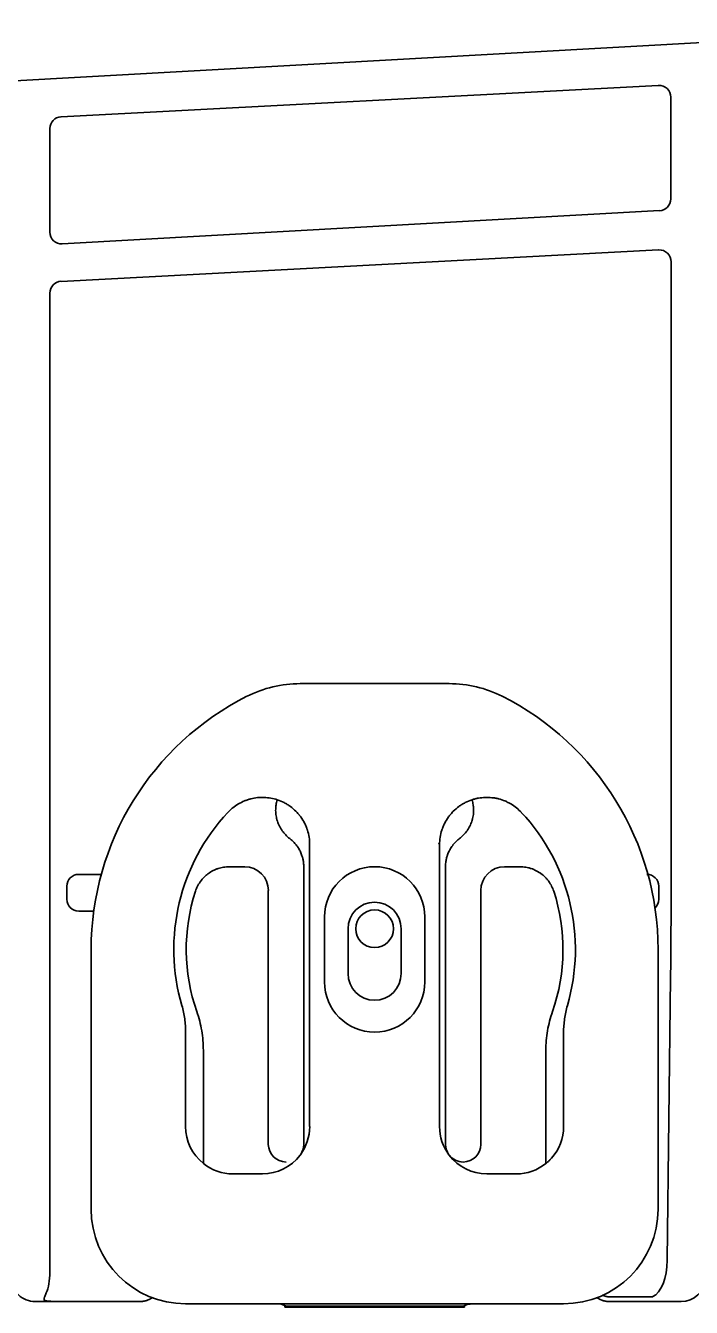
# Model space of a CAD drawing. Extents: x 5809 to 10669, y -850 to 3886.
# Drawn here: x 9107.5 to 9163.9, y 3661.2 to 3769.7 of the extents above; entities that cross this region are included whole.
import ezdxf

# ---------------------------------------------------------------- set-up
doc = ezdxf.new("R2010")
doc.units = 0
doc.header["$LTSCALE"] = 5
doc.layers.add('1', color=7, linetype='CONTINUOUS', true_color=0xffffff)

msp = doc.modelspace()

# ---------------------------------------------------------------- linework, layer by layer
at = {"layer": '1', "color": 7, "linetype": 'Continuous', "lineweight": 35}
for p, q in [((9190.67, 3769.74), (8906.29, 3753.89)), ((9110.52, 3762.02), (9161.09, 3764.68)), ((9162.15, 3763.68), (9162.15, 3755.07)), ((9109.57, 3761.11), (9109.57, 3752.17)), ((9161.2, 3754.08), (9110.63, 3751.26)), ((9161.12, 3750.75), (9110.52, 3748.09)), ((9162.17, 3696.77), (9162.17, 3749.74)), ((9109.57, 3747.09), (9109.57, 3699.14)), ((9130.77, 3714.03), (9143.38, 3714.03)), ((9131.57, 3676.53), (9131.57, 3700.4)), ((9142.57, 3700.4), (9142.57, 3676.53)), ((9109.57, 3699.14), (9109.57, 3691.52)), ((9126.07, 3698.53), (9124.75, 3698.53)), ((9131.07, 3698.53), (9131.07, 3675.03)), ((9143.07, 3675.03), (9143.07, 3698.53)), ((9149.39, 3698.53), (9148.07, 3698.53)), ((9112.02, 3697.88), (9113.93, 3697.88)), ((9112.02, 3697.88), (9112.02, 3697.88)), ((9113.93, 3697.88), (9113.93, 3697.88)), ((9160.2, 3697.95), (9160.2, 3697.95)), ((9160.2, 3697.95), (9160.2, 3697.95)), ((9111.02, 3696.88), (9111.02, 3696.88)), ((9111.02, 3696.88), (9111.02, 3695.77)), ((9128.07, 3675.03), (9128.07, 3696.53)), ((9146.07, 3696.53), (9146.07, 3675.03)), ((9161.13, 3696.88), (9161.13, 3696.88)), ((9161.13, 3695.77), (9161.13, 3696.88)), ((9111.02, 3695.77), (9111.02, 3695.77)), ((9161.13, 3695.77), (9161.13, 3695.77)), ((9113.29, 3694.77), (9112.02, 3694.77)), ((9112.02, 3694.77), (9112.02, 3694.77)), ((9132.82, 3694.28), (9132.82, 3688.78)), ((9141.32, 3688.78), (9141.32, 3694.28)), ((9134.82, 3693.28), (9134.82, 3689.48)), ((9139.32, 3689.48), (9139.32, 3693.28)), ((9109.57, 3691.52), (9109.57, 3664.2)), ((9113.07, 3669.53), (9113.07, 3691.53)), ((9161.07, 3691.53), (9161.07, 3669.53)), ((9132.82, 3688.78), (9132.81, 3688.78)), ((9161.84, 3665.22), (9162.13, 3689.16)), ((9121.07, 3684.53), (9121.07, 3676.53)), ((9153.07, 3676.53), (9153.07, 3684.53)), ((9122.57, 3682.97), (9122.57, 3673.4)), ((9151.57, 3673.4), (9151.57, 3682.97)), ((9125.07, 3672.53), (9127.57, 3672.53)), ((9146.57, 3672.53), (9149.07, 3672.53)), ((9108.34, 3661.71), (9117.13, 3661.71)), ((9153.07, 3661.53), (9121.07, 3661.53)), ((9129.09, 3661.53), (9129.57, 3661.33)), ((9129.47, 3661.23), (9129.47, 3661.37)), ((9144.67, 3661.23), (9129.47, 3661.23)), ((9129.57, 3661.33), (9129.57, 3661.23)), ((9129.57, 3661.33), (9144.57, 3661.33)), ((9144.57, 3661.33), (9144.98, 3661.49)), ((9144.57, 3661.23), (9144.57, 3661.33)), ((9144.67, 3661.37), (9144.67, 3661.23)), ((9157.01, 3661.71), (9157.26, 3661.71)), ((9157.02, 3662.12), (9160.34, 3662.12)), ((9157.26, 3661.71), (9163.02, 3661.71))]:
    msp.add_line(p, q, dxfattribs=at)
msp.add_circle((9137.07, 3693.28), 1.6, dxfattribs=at)
for centre, radius, start, end in [((9130.77, 3704.03), 10, 90, 116.7655), ((9143.38, 3704.03), 10, 63.2345, 90), ((9137.07, 3691.53), 24, 116.7655, 180), ((9137.07, 3691.53), 24, 0, 63.2345), ((9137.07, 3691.53), 17, 136.9472, 196.2606), ((9137.07, 3691.53), 17, 343.7394, 43.0512), ((9137.07, 3694.28), 4.25, 0, 180), ((9137.07, 3691.53), 15.95, 162.0029, 199.2463), ((9137.07, 3691.53), 15.95, 340.7537, 17.9971), ((9137.07, 3693.28), 2.25, 0, 180), ((9137.07, 3689.48), 2.25, 180, 0), ((9137.07, 3688.78), 4.25, 180, 0), ((9121.07, 3669.53), 8, 180, 270), ((9153.07, 3669.53), 8, 270, 0)]:
    msp.add_arc(centre, radius, start, end, dxfattribs=at)
for centre, major_axis, ratio, start_param, end_param in [((9161.15, 3763.68), (-0.829, 0.56), 0.999069, 3.735813, 5.359692), ((9110.57, 3761.03), (-0.936, 0.353), 0.999269, -1.156253, 0.360538), ((9161.15, 3755.07), (0.821, 0.571), 0.999112, 4.158901, 5.674785), ((9110.57, 3752.25), (0.936, 0.353), 0.999269, 2.781055, 4.405856), ((9161.18, 3749.75), (-0.06, 1), 0.995861, 4.647091, 6.27097), ((9110.57, 3747.09), (-0.337, 0.946), 0.995571, -0.289849, 1.226942), ((9126.07, 3696.52), (1.42, 1.42), 0.998783, 5.498396, 7.067974), ((9148.07, 3696.52), (-1.42, 1.42), 0.998783, -0.784789, 0.784789), ((9112.02, 3696.88), (-0.713, 0.713), 0.991846, -0.784029, 0.784029), ((9160.12, 3696.88), (0.713, 0.713), 0.991846, 5.499157, 7.067214), ((9161.94, 3696.76), (0, 13.26), 0.017437, 4.101431, 4.712967), ((9112.02, 3695.78), (0.713, 0.713), 0.991846, 2.357564, 3.925621), ((9160.12, 3695.78), (-0.713, 0.713), 0.991846, 3.110092, 3.925621), ((9125.07, 3676.53), (2.83, 2.83), 0.999695, 2.356347, 3.251938), ((9127.57, 3676.53), (-2.83, 2.83), 0.999695, 3.290549, 3.926839), ((9146.57, 3676.53), (2.83, 2.83), 0.999695, 2.356347, 2.992639), ((9149.07, 3676.53), (-2.83, 2.83), 0.999695, 3.197702, 3.926839), ((9129.57, 3675.03), (1.06, 1.06), 0.998783, 2.356803, 3.926991), ((9129.57, 3675.03), (-1.06, 1.06), 0.998783, 3.302332, 3.926382), ((9144.57, 3675.03), (1.06, 1.06), 0.998783, 2.356803, 2.980862), ((9144.57, 3675.03), (-1.06, 1.06), 0.998783, 2.356195, 3.926382), ((9125.07, 3676.53), (2.83, 2.83), 0.999695, 3.251938, 3.926839), ((9144.57, 3675.03), (1.06, 1.06), 0.998783, 3.018958, 3.926991), ((9146.57, 3676.53), (2.83, 2.83), 0.999695, 3.006925, 3.926839), ((9149.07, 3676.53), (-2.83, 2.83), 0.999695, 2.356347, 3.031247), ((9160.34, 3665.28), (0, 3.21), 0.466805, 3.340208, 4.694936), ((9108.35, 3663.67), (1.98, 0.31), 0.977026, 2.980914, 4.552623), ((9108.82, 3664.2), (0, 2.18), 0.343251, 3.786941, 4.712389), ((9163.03, 3663.67), (1.98, 0.31), 0.977026, 4.552623, 6.122506), ((9117.13, 3663.71), (1.49, 1.34), 0.998167, 4.418866, 4.568634), ((9157.02, 3663.71), (-1.49, 1.34), 0.998167, 1.714546, 1.864295)]:
    msp.add_ellipse(centre, major_axis=major_axis, ratio=ratio, start_param=start_param, end_param=end_param, dxfattribs=at)
at = {"layer": '1', "color": 7, "linetype": 'Continuous', "lineweight": 35, "extrusion": (2.95823e-31, -1.17146e-15, -1)}
msp.add_ellipse((9127.57, 3676.53), major_axis=(-2.83, 2.83), ratio=0.999695, start_param=3.006925, end_param=3.926839, dxfattribs=at)
at = {"layer": '1', "color": 7, "linetype": 'Continuous', "lineweight": 35}
for points, knots in [([(9128.83, 3704.2), (9128.65, 3704.26), (9128.46, 3704.31), (9128.09, 3704.37), (9127.9, 3704.39), (9127.67, 3704.4), (9127.62, 3704.4), (9127.52, 3704.4), (9127.47, 3704.4), (9127.33, 3704.4), (9127.24, 3704.39), (9126.95, 3704.36), (9126.77, 3704.32), (9126.49, 3704.25), (9126.4, 3704.23), (9126.27, 3704.18), (9126.22, 3704.17), (9126.13, 3704.13), (9126.09, 3704.12), (9125.87, 3704.02), (9125.7, 3703.94), (9125.37, 3703.75), (9125.22, 3703.64), (9125.03, 3703.49), (9124.99, 3703.46), (9124.92, 3703.4), (9124.82, 3703.3), (9124.72, 3703.2), (9124.65, 3703.13)], [0, 0, 0, 0, 0.125, 0.125, 0.25, 0.25, 0.28125, 0.28125, 0.3125, 0.3125, 0.375, 0.375, 0.5, 0.5, 0.5625, 0.5625, 0.59375, 0.59375, 0.625, 0.625, 0.75, 0.75, 0.875, 0.875, 0.90625, 0.90625, 0.9375, 1, 1, 1, 1]), ([(9128.83, 3704.2), (9128.78, 3704.05), (9128.75, 3703.91), (9128.72, 3703.72), (9128.72, 3703.68), (9128.71, 3703.6), (9128.7, 3703.56), (9128.7, 3703.45), (9128.69, 3703.37), (9128.69, 3703.14), (9128.71, 3702.99), (9128.74, 3702.76), (9128.76, 3702.69), (9128.78, 3702.58), (9128.79, 3702.54), (9128.81, 3702.47), (9128.83, 3702.43), (9128.88, 3702.25), (9128.94, 3702.11), (9129.04, 3701.9), (9129.1, 3701.8), (9129.16, 3701.7), (9129.2, 3701.64), (9129.23, 3701.61), (9129.34, 3701.45), (9129.43, 3701.33), (9129.65, 3701.11), (9129.76, 3701.01), (9129.88, 3700.92)], [0, 0, 0, 0, 0.125, 0.125, 0.15625, 0.15625, 0.1875, 0.1875, 0.25, 0.25, 0.375, 0.375, 0.4375, 0.4375, 0.46875, 0.46875, 0.5, 0.5, 0.625, 0.625, 0.6875, 0.71875, 0.71875, 0.75, 0.75, 0.875, 0.875, 1, 1, 1, 1]), ([(9131.57, 3700.4), (9131.57, 3700.61), (9131.56, 3700.82), (9131.49, 3701.23), (9131.44, 3701.43), (9131.37, 3701.66), (9131.36, 3701.68), (9131.35, 3701.73), (9131.34, 3701.76), (9131.31, 3701.83), (9131.29, 3701.88), (9131.23, 3702.02), (9131.19, 3702.12), (9131.05, 3702.4), (9130.94, 3702.57), (9130.79, 3702.79), (9130.75, 3702.83), (9130.71, 3702.89), (9130.69, 3702.91), (9130.66, 3702.95), (9130.57, 3703.05), (9130.48, 3703.15), (9130.26, 3703.37), (9130.11, 3703.51), (9129.9, 3703.66), (9129.85, 3703.69), (9129.77, 3703.75), (9129.72, 3703.78), (9129.59, 3703.86), (9129.5, 3703.91), (9129.22, 3704.05), (9129.03, 3704.13), (9128.83, 3704.2)], [0, 0, 0, 0, 0.125, 0.125, 0.25, 0.25, 0.265625, 0.265625, 0.28125, 0.28125, 0.3125, 0.3125, 0.375, 0.375, 0.5, 0.5, 0.53125, 0.53125, 0.546875, 0.546875, 0.5625, 0.625, 0.625, 0.75, 0.75, 0.78125, 0.78125, 0.8125, 0.8125, 0.875, 0.875, 1, 1, 1, 1]), ([(9145.32, 3704.2), (9145.12, 3704.13), (9144.93, 3704.05), (9144.65, 3703.91), (9144.56, 3703.86), (9144.42, 3703.78), (9144.38, 3703.75), (9144.29, 3703.69), (9144.25, 3703.66), (9144.04, 3703.51), (9143.88, 3703.37), (9143.66, 3703.15), (9143.57, 3703.05), (9143.49, 3702.95), (9143.46, 3702.91), (9143.44, 3702.89), (9143.39, 3702.83), (9143.36, 3702.79), (9143.21, 3702.57), (9143.1, 3702.4), (9142.96, 3702.12), (9142.91, 3702.02), (9142.86, 3701.88), (9142.84, 3701.83), (9142.81, 3701.76), (9142.8, 3701.73), (9142.78, 3701.68), (9142.77, 3701.66), (9142.7, 3701.43), (9142.65, 3701.23), (9142.59, 3700.82), (9142.57, 3700.61), (9142.57, 3700.4)], [0, 0, 0, 0, 0.125, 0.125, 0.1875, 0.1875, 0.21875, 0.21875, 0.25, 0.25, 0.375, 0.375, 0.4375, 0.453125, 0.453125, 0.46875, 0.46875, 0.5, 0.5, 0.625, 0.625, 0.6875, 0.6875, 0.71875, 0.71875, 0.734375, 0.734375, 0.75, 0.75, 0.875, 0.875, 1, 1, 1, 1]), ([(9144.26, 3700.92), (9144.38, 3701.01), (9144.5, 3701.11), (9144.71, 3701.33), (9144.81, 3701.45), (9144.92, 3701.61), (9144.94, 3701.64), (9144.98, 3701.7), (9145.05, 3701.8), (9145.1, 3701.9), (9145.2, 3702.11), (9145.26, 3702.25), (9145.32, 3702.43), (9145.33, 3702.47), (9145.35, 3702.54), (9145.36, 3702.58), (9145.39, 3702.69), (9145.4, 3702.76), (9145.44, 3702.99), (9145.45, 3703.14), (9145.45, 3703.37), (9145.45, 3703.45), (9145.44, 3703.56), (9145.44, 3703.6), (9145.43, 3703.68), (9145.42, 3703.72), (9145.4, 3703.91), (9145.36, 3704.05), (9145.32, 3704.2)], [0, 0, 0, 0, 0.125, 0.125, 0.25, 0.25, 0.28125, 0.28125, 0.3125, 0.375, 0.375, 0.5, 0.5, 0.53125, 0.53125, 0.5625, 0.5625, 0.625, 0.625, 0.75, 0.75, 0.8125, 0.8125, 0.84375, 0.84375, 0.875, 0.875, 1, 1, 1, 1]), ([(9149.5, 3703.13), (9149.36, 3703.27), (9149.23, 3703.4), (9148.93, 3703.64), (9148.78, 3703.74), (9148.57, 3703.87), (9148.53, 3703.89), (9148.45, 3703.94), (9148.4, 3703.96), (9148.28, 3704.02), (9148.19, 3704.06), (9147.93, 3704.17), (9147.75, 3704.23), (9147.47, 3704.3), (9147.38, 3704.32), (9147.24, 3704.35), (9147.19, 3704.35), (9147.1, 3704.37), (9147.05, 3704.37), (9146.81, 3704.4), (9146.62, 3704.41), (9146.25, 3704.39), (9146.06, 3704.37), (9145.82, 3704.33), (9145.77, 3704.32), (9145.68, 3704.3), (9145.54, 3704.27), (9145.41, 3704.23), (9145.32, 3704.2)], [0, 0, 0, 0, 0.125, 0.125, 0.25, 0.25, 0.28125, 0.28125, 0.3125, 0.3125, 0.375, 0.375, 0.5, 0.5, 0.5625, 0.5625, 0.59375, 0.59375, 0.625, 0.625, 0.75, 0.75, 0.875, 0.875, 0.90625, 0.90625, 0.9375, 1, 1, 1, 1]), ([(9129.88, 3700.92), (9129.98, 3700.85), (9130.06, 3700.77), (9130.23, 3700.62), (9130.31, 3700.53), (9130.42, 3700.4), (9130.47, 3700.33), (9130.52, 3700.26), (9130.56, 3700.21), (9130.57, 3700.19), (9130.65, 3700.07), (9130.71, 3699.97), (9130.81, 3699.76), (9130.86, 3699.66), (9130.91, 3699.49), (9130.93, 3699.44), (9130.96, 3699.36), (9130.96, 3699.33), (9130.98, 3699.27), (9130.99, 3699.24), (9131.02, 3699.1), (9131.06, 3698.88), (9131.07, 3698.64), (9131.07, 3698.53)], [0, 0, 0, 0, 0.125, 0.125, 0.25, 0.25, 0.3125, 0.34375, 0.34375, 0.375, 0.375, 0.5, 0.5, 0.625, 0.625, 0.6875, 0.6875, 0.71875, 0.71875, 0.75, 0.75, 0.875, 1, 1, 1, 1]), ([(9143.07, 3698.53), (9143.07, 3698.64), (9143.08, 3698.76), (9143.11, 3698.99), (9143.13, 3699.1), (9143.16, 3699.27), (9143.18, 3699.32), (9143.2, 3699.41), (9143.21, 3699.43), (9143.23, 3699.49), (9143.24, 3699.52), (9143.29, 3699.65), (9143.33, 3699.76), (9143.44, 3699.97), (9143.49, 3700.06), (9143.59, 3700.21), (9143.62, 3700.26), (9143.67, 3700.33), (9143.69, 3700.35), (9143.72, 3700.4), (9143.74, 3700.42), (9143.84, 3700.53), (9143.99, 3700.7), (9144.17, 3700.85), (9144.26, 3700.92)], [0, 0, 0, 0, 0.125, 0.125, 0.25, 0.25, 0.3125, 0.3125, 0.34375, 0.34375, 0.375, 0.375, 0.5, 0.5, 0.625, 0.625, 0.6875, 0.6875, 0.71875, 0.71875, 0.75, 0.75, 0.875, 1, 1, 1, 1]), ([(9124.75, 3698.53), (9124.6, 3698.53), (9124.44, 3698.51), (9124.13, 3698.46), (9123.98, 3698.43), (9123.79, 3698.37), (9123.75, 3698.35), (9123.68, 3698.33), (9123.57, 3698.28), (9123.46, 3698.24), (9123.26, 3698.13), (9123.12, 3698.05), (9122.96, 3697.93), (9122.93, 3697.91), (9122.87, 3697.86), (9122.84, 3697.83), (9122.75, 3697.76), (9122.69, 3697.7), (9122.52, 3697.54), (9122.42, 3697.42), (9122.31, 3697.26), (9122.29, 3697.23), (9122.24, 3697.16), (9122.22, 3697.13), (9122.16, 3697.03), (9122.12, 3696.96), (9122.01, 3696.75), (9121.95, 3696.6), (9121.9, 3696.45)], [0, 0, 0, 0, 0.125, 0.125, 0.25, 0.25, 0.28125, 0.28125, 0.3125, 0.375, 0.375, 0.5, 0.5, 0.53125, 0.53125, 0.5625, 0.5625, 0.625, 0.625, 0.75, 0.75, 0.78125, 0.78125, 0.8125, 0.8125, 0.875, 0.875, 1, 1, 1, 1]), ([(9152.24, 3696.45), (9152.19, 3696.6), (9152.13, 3696.75), (9151.99, 3697.03), (9151.91, 3697.16), (9151.79, 3697.32), (9151.77, 3697.35), (9151.72, 3697.41), (9151.65, 3697.51), (9151.57, 3697.59), (9151.4, 3697.76), (9151.28, 3697.86), (9151.12, 3697.98), (9151.09, 3698), (9151.03, 3698.04), (9150.99, 3698.06), (9150.89, 3698.12), (9150.82, 3698.16), (9150.61, 3698.27), (9150.47, 3698.33), (9150.28, 3698.39), (9150.25, 3698.4), (9150.17, 3698.42), (9150.13, 3698.43), (9150.02, 3698.46), (9149.94, 3698.48), (9149.71, 3698.51), (9149.55, 3698.53), (9149.39, 3698.53)], [0, 0, 0, 0, 0.125, 0.125, 0.25, 0.25, 0.28125, 0.28125, 0.3125, 0.375, 0.375, 0.5, 0.5, 0.53125, 0.53125, 0.5625, 0.5625, 0.625, 0.625, 0.75, 0.75, 0.78125, 0.78125, 0.8125, 0.8125, 0.875, 0.875, 1, 1, 1, 1]), ([(9122.01, 3686.27), (9122.11, 3686), (9122.19, 3685.73), (9122.33, 3685.19), (9122.44, 3684.65), (9122.51, 3684.09), (9122.56, 3683.54), (9122.57, 3683.26), (9122.57, 3682.97)], [0, 0, 0, 0, 0.25, 0.25, 0.5, 0.75, 0.75, 1, 1, 1, 1]), ([(9151.57, 3682.97), (9151.57, 3683.26), (9151.58, 3683.54), (9151.63, 3684.09), (9151.7, 3684.65), (9151.82, 3685.19), (9151.96, 3685.73), (9152.04, 3686), (9152.13, 3686.27)], [0, 0, 0, 0, 0.25, 0.25, 0.5, 0.75, 0.75, 1, 1, 1, 1]), ([(9152.06, 3673.86), (9152.03, 3673.83), (9152, 3673.8), (9151.95, 3673.75), (9151.93, 3673.72), (9151.89, 3673.68), (9151.87, 3673.67), (9151.85, 3673.64), (9151.83, 3673.63), (9151.79, 3673.6), (9151.77, 3673.57), (9151.73, 3673.54), (9151.72, 3673.53), (9151.69, 3673.51), (9151.68, 3673.5), (9151.66, 3673.48), (9151.65, 3673.47), (9151.63, 3673.46), (9151.62, 3673.45), (9151.6, 3673.43), (9151.58, 3673.42), (9151.57, 3673.41), (9151.57, 3673.41), (9151.57, 3673.41), (9151.56, 3673.41), (9151.56, 3673.41)], [0, 0, 0, 0, 0.134778, 0.134778, 0.269557, 0.269557, 0.336946, 0.336946, 0.404335, 0.404335, 0.539113, 0.539113, 0.606503, 0.606503, 0.673892, 0.673892, 0.741281, 0.741281, 0.80867, 0.80867, 0.943449, 0.943449, 0.977143, 0.977143, 1, 1, 1, 1]), ([(9109.08, 3661.84), (9109.08, 3661.87), (9109.08, 3661.89), (9109.09, 3661.94), (9109.09, 3661.97), (9109.1, 3662.02), (9109.11, 3662.04), (9109.12, 3662.09), (9109.13, 3662.12), (9109.16, 3662.2), (9109.18, 3662.25), (9109.23, 3662.35), (9109.25, 3662.41), (9109.27, 3662.46)], [0, 0, 0, 0, 0.125, 0.125, 0.25, 0.25, 0.375, 0.375, 0.5, 0.5, 0.75, 0.75, 1, 1, 1, 1]), ([(9109.84, 3661.72), (9109.83, 3661.73), (9109.81, 3661.73), (9109.78, 3661.73), (9109.76, 3661.73), (9109.71, 3661.73), (9109.68, 3661.74), (9109.61, 3661.74), (9109.58, 3661.74), (9109.51, 3661.75), (9109.48, 3661.75), (9109.42, 3661.76), (9109.38, 3661.76), (9109.32, 3661.77), (9109.29, 3661.78), (9109.24, 3661.79), (9109.22, 3661.79), (9109.19, 3661.8), (9109.18, 3661.8), (9109.13, 3661.81), (9109.11, 3661.83), (9109.08, 3661.84)], [0, 0, 0, 0, 0.0625, 0.0625, 0.125, 0.125, 0.25, 0.25, 0.375, 0.375, 0.5, 0.5, 0.625, 0.625, 0.75, 0.75, 0.8125, 0.8125, 0.875, 0.875, 1, 1, 1, 1]), ([(9117.13, 3661.71), (9117.14, 3661.71), (9117.15, 3661.71), (9117.18, 3661.71), (9117.2, 3661.71), (9117.22, 3661.71), (9117.24, 3661.71), (9117.26, 3661.71), (9117.29, 3661.71), (9117.31, 3661.72), (9117.33, 3661.72), (9117.35, 3661.72), (9117.37, 3661.72), (9117.39, 3661.73), (9117.42, 3661.73), (9117.44, 3661.73), (9117.46, 3661.74), (9117.48, 3661.74), (9117.5, 3661.74), (9117.52, 3661.75), (9117.55, 3661.75), (9117.57, 3661.76), (9117.59, 3661.76), (9117.61, 3661.77), (9117.63, 3661.77), (9117.65, 3661.78), (9117.67, 3661.78), (9117.7, 3661.79), (9117.72, 3661.79), (9117.74, 3661.8), (9117.76, 3661.81), (9117.78, 3661.81), (9117.8, 3661.82), (9117.82, 3661.83), (9117.84, 3661.84), (9117.86, 3661.84), (9117.88, 3661.85), (9117.9, 3661.86), (9117.92, 3661.87), (9117.94, 3661.88), (9117.96, 3661.89), (9117.98, 3661.89), (9117.98, 3661.9)], [0, 0, 0, 0, 0.024913, 0.049823, 0.074731, 0.099637, 0.124542, 0.149446, 0.17435, 0.199254, 0.22416, 0.249067, 0.273976, 0.298889, 0.323805, 0.348725, 0.37365, 0.39858, 0.423516, 0.448458, 0.473408, 0.498365, 0.52333, 0.548304, 0.573288, 0.598282, 0.623286, 0.648301, 0.673328, 0.698368, 0.72342, 0.748486, 0.773565, 0.798659, 0.823768, 0.848893, 0.874034, 0.899192, 0.924367, 0.949559, 0.97477, 1, 1, 1, 1]), ([(9144.98, 3661.49), (9144.98, 3661.5), (9144.99, 3661.5), (9145.02, 3661.5), (9145.03, 3661.5), (9145.05, 3661.51), (9145.06, 3661.51), (9145.09, 3661.51), (9145.1, 3661.51), (9145.13, 3661.51), (9145.14, 3661.51), (9145.17, 3661.51), (9145.18, 3661.51), (9145.2, 3661.52), (9145.21, 3661.52), (9145.22, 3661.52)], [0, 0, 0, 0, 0.25, 0.25, 0.375, 0.375, 0.5, 0.5, 0.625, 0.625, 0.75, 0.75, 0.875, 0.875, 1, 1, 1, 1]), ([(9156.16, 3661.9), (9156.17, 3661.89), (9156.18, 3661.89), (9156.2, 3661.88), (9156.22, 3661.87), (9156.24, 3661.86), (9156.26, 3661.85), (9156.28, 3661.84), (9156.3, 3661.84), (9156.33, 3661.83), (9156.35, 3661.82), (9156.37, 3661.81), (9156.39, 3661.81), (9156.41, 3661.8), (9156.43, 3661.79), (9156.45, 3661.79), (9156.47, 3661.78), (9156.49, 3661.78), (9156.51, 3661.77), (9156.54, 3661.77), (9156.56, 3661.76), (9156.58, 3661.76), (9156.6, 3661.75), (9156.62, 3661.75), (9156.64, 3661.74), (9156.66, 3661.74), (9156.69, 3661.74), (9156.71, 3661.73), (9156.73, 3661.73), (9156.75, 3661.73), (9156.77, 3661.72), (9156.79, 3661.72), (9156.82, 3661.72), (9156.84, 3661.72), (9156.86, 3661.71), (9156.88, 3661.71), (9156.9, 3661.71), (9156.93, 3661.71), (9156.95, 3661.71), (9156.97, 3661.71), (9156.99, 3661.71), (9157.01, 3661.71), (9157.01, 3661.71)], [0, 0, 0, 0, 0.02523, 0.050441, 0.075634, 0.100809, 0.125967, 0.151108, 0.176232, 0.201342, 0.226436, 0.251516, 0.276581, 0.301633, 0.326673, 0.3517, 0.376715, 0.40172, 0.426713, 0.451697, 0.476671, 0.501637, 0.526594, 0.551543, 0.576486, 0.601422, 0.626352, 0.651276, 0.676196, 0.701112, 0.726025, 0.750934, 0.775841, 0.800747, 0.825651, 0.850555, 0.875459, 0.900363, 0.925269, 0.950177, 0.975087, 1, 1, 1, 1]), ([(9156.33, 3662.26), (9156.39, 3662.23), (9156.44, 3662.21), (9156.55, 3662.18), (9156.61, 3662.16), (9156.69, 3662.14), (9156.72, 3662.14), (9156.78, 3662.13), (9156.81, 3662.13), (9156.9, 3662.12), (9156.96, 3662.12), (9157.02, 3662.12)], [0, 0, 0, 0, 0.25, 0.25, 0.5, 0.5, 0.625, 0.625, 0.75, 0.75, 1, 1, 1, 1]), ([(9160.34, 3662.12), (9160.39, 3662.12), (9160.44, 3662.12), (9160.54, 3662.12), (9160.59, 3662.12), (9160.64, 3662.13)], [0, 0, 0, 0, 0.5, 0.5, 1, 1, 1, 1])]:
    msp.add_open_spline(points, degree=3, knots=knots, dxfattribs=at)
for points in [[(9142.57, 3700.4), (9142.55, 3700.45), (9142.53, 3700.5), (9142.51, 3700.55)], [(9120.75, 3686.77), (9120.81, 3686.58), (9120.9, 3686.22), (9121, 3685.66), (9121.06, 3685.1), (9121.07, 3684.72), (9121.07, 3684.53)], [(9153.07, 3684.53), (9153.07, 3684.72), (9153.09, 3685.1), (9153.15, 3685.66), (9153.25, 3686.22), (9153.34, 3686.58), (9153.39, 3686.77)], [(9130.76, 3674.1), (9130.77, 3674.12), (9130.78, 3674.13), (9130.79, 3674.15)], [(9143.39, 3674.1), (9143.38, 3674.12), (9143.37, 3674.13), (9143.36, 3674.15)]]:
    msp.add_open_spline(points, degree=3, dxfattribs=at)

doc.saveas('drawing.dxf')
